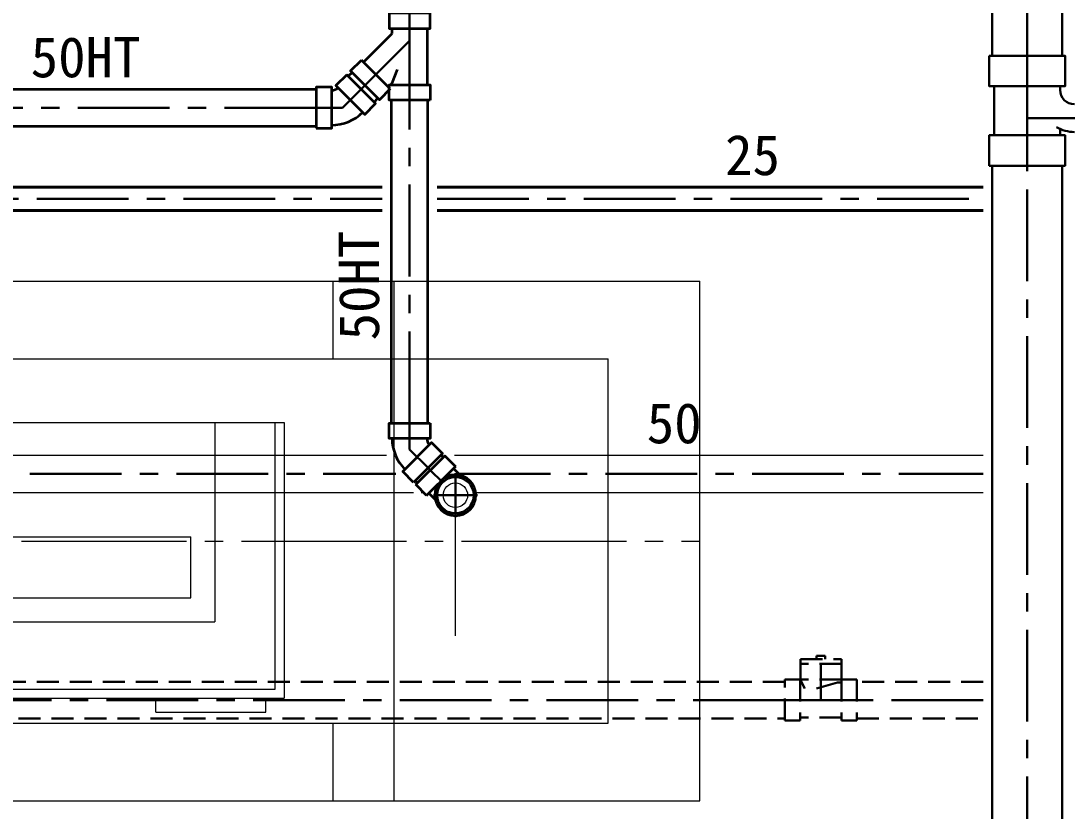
# Model space of a CAD drawing. Units: millimetres at full size, sheet at 1:30. Extents: x -16828 to 149130, y 47892 to 100313.
# Drawn here: x 20324 to 22036, y 61589 to 62882 of the extents above; entities that cross this region are included whole.
import ezdxf
from ezdxf.enums import TextEntityAlignment as Align

# ---------------------------------------------------------------- set-up
doc = ezdxf.new("R2010")
doc.units = ezdxf.units.MM
doc.header["$LTSCALE"] = 30
for name, pattern in [('CHAIN1', [8, 5, -1, 1, -1]), ('CHAIN2', [12, 9, -1, 1, -1]), ('DASHED1', [1.8, 1.2, -0.6])]:
    doc.linetypes.add(name, pattern=pattern)
for name, color, linetype, lineweight in [('3-1_AIHO57-排水立上げ', 7, 'Continuous', 15), ('3-4_AIHO30-厨房機器', 7, 'Continuous', 15), ('3-5_AIHO31-厨房機器中心線', 7, 'CHAIN2', 15), ('3-8_AIHO30-厨房機器LL', 7, 'Continuous', 15), ('9-6_無題7', 7, 'Continuous', 15), ('9-9_配管－汚水１：硬質塩ビ管（ＤＶ）', 2, 'Continuous', 30), ('9-A_配管－給水３：ＶＬＰ(ＶＤ)', 5, 'Continuous', 40), ('9-B_配管－給湯１２：ＨＴＬＰ（ＵＸ）', 3, 'Continuous', 20)]:
    doc.layers.add(name, color=color, linetype=linetype, lineweight=lineweight)
doc.styles.add('ＭＳ ゴシック', font='')
doc.styles.get('ＭＳ ゴシック').set_extended_font_data('MS Gothic')

msp = doc.modelspace()

# ---------------------------------------------------------------- linework, layer by layer
at = {"layer": '3-1_AIHO57-排水立上げ'}
msp.add_line((21034.96, 61875.86), (21034.96, 62085.86), dxfattribs=at)
msp.add_circle((21034.96, 62105.86), 20, dxfattribs=at)
at = {"layer": '3-4_AIHO30-厨房機器'}
for p, q in [((18584.96, 62455.86), (21434.96, 62455.86)), ((20934.96, 61605.86), (20934.96, 62455.86)), ((21434.96, 61605.86), (21434.96, 62455.86)), ((20054.96, 62224.86), (20754.96, 62224.86)), ((20754.96, 62224.86), (20754.96, 61773.86)), ((20054.96, 61773.86), (20754.96, 61773.86)), ((18584.96, 61605.86), (21434.96, 61605.86))]:
    msp.add_line(p, q, dxfattribs=at)
at = {"layer": '3-5_AIHO31-厨房機器中心線'}
msp.add_line((18524.96, 62030.86), (21434.96, 62030.86), dxfattribs=at)
at = {"layer": '3-8_AIHO30-厨房機器LL'}
for p, q in [((20834.96, 62328.86), (20834.96, 62455.86)), ((18834.96, 62328.86), (21284.96, 62328.86)), ((21284.96, 61732.86), (21284.96, 62328.86)), ((20641.46, 62224.86), (20641.46, 61898.86)), ((20739.96, 61788.86), (20739.96, 62224.86)), ((20207.96, 62037.86), (20601.96, 62037.86)), ((20168.46, 61898.86), (20641.46, 61898.86)), ((20069.96, 61788.86), (20739.96, 61788.86)), ((20544.96, 61750.86), (20544.96, 61773.86)), ((20724.96, 61750.86), (20724.96, 61773.86)), ((20544.96, 61750.86), (20724.96, 61750.86)), ((18834.96, 61732.86), (21284.96, 61732.86)), ((20834.96, 61605.86), (20834.96, 61732.86))]:
    msp.add_line(p, q, dxfattribs=at)
msp.add_lwpolyline([(20207.96, 61937.86), (20601.96, 61937.86), (20601.96, 62037.86)], dxfattribs=at)
at = {"layer": '9-6_無題7', "color": 2, "linetype": 'DASHED1', "lineweight": 30}
msp.add_lwpolyline([(21625.97, 61837.86), (21625.97, 61843.36), (21639.97, 61843.36), (21639.97, 61837.86)], dxfattribs=at)
msp.add_lwpolyline([(21666.47, 61829.86), (21599.47, 61829.86), (21599.47, 61837.86), (21666.47, 61837.86)], close=True, dxfattribs=at)
at = {"layer": '9-9_配管－汚水１：硬質塩ビ管（ＤＶ）'}
for p, q in [((21913.48, 64004.98), (21913.48, 62824.72)), ((22027.48, 62824.72), (22027.48, 64004.98)), ((21916.59, 62774.74), (21916.59, 62694.74)), ((22024.39, 62768.82), (22024.39, 62774.74)), ((22024.39, 62694.74), (22024.39, 62704.93)), ((21913.48, 62644.75), (21913.48, 61495.83)), ((22027.48, 61495.83), (22027.48, 62644.75))]:
    msp.add_line(p, q, dxfattribs=at)
at = {"layer": '9-9_配管－汚水１：硬質塩ビ管（ＤＶ）', "linetype": 'CHAIN1'}
for p, q in [((21970.48, 62824.72), (21970.48, 64004.98)), ((20959.96, 62894.18), (20959.96, 62849.18)), ((20887.13, 62776.35), (20959.96, 62849.18)), ((20959.96, 62752.18), (20959.96, 62849.18)), ((21970.48, 62824.72), (21970.48, 62722.74)), ((20880.85, 62770.07), (20850.45, 62739.67)), ((20880.85, 62770.07), (20887.13, 62776.35)), ((20959.96, 62223.86), (20959.96, 62752.18)), ((20807.45, 62739.67), (20155.96, 62739.67)), ((20807.45, 62739.67), (20850.45, 62739.67)), ((21970.48, 62644.75), (21970.48, 62722.74)), ((22074.48, 62722.74), (21970.48, 62722.74)), ((21970.48, 61495.83), (21970.48, 62644.75)), ((20959.96, 62223.86), (20959.96, 62180.86)), ((20990.37, 62150.46), (20959.96, 62180.86)), ((20993.95, 62146.87), (20990.37, 62150.46)), ((20993.95, 62146.87), (21013.75, 62127.07)), ((21034.96, 62069.86), (21034.96, 62141.86)), ((20998.96, 62105.86), (21070.96, 62105.86)), ((21632.97, 61829.86), (21632.97, 61770.86)), ((21573.97, 61770.86), (19131.96, 61770.86)), ((21573.97, 61770.86), (21632.97, 61770.86)), ((21691.97, 61770.86), (21632.97, 61770.86)), ((21898.48, 61770.86), (21691.97, 61770.86))]:
    msp.add_line(p, q, dxfattribs=at)
at = {"layer": '9-9_配管－汚水１：硬質塩ビ管（ＤＶ）', "color": 6, "lineweight": 35}
for p, q in [((20931.36, 62861.03), (20931.36, 62869.18)), ((20988.56, 62869.18), (20988.56, 62777.18)), ((20884.58, 62814.25), (20931.36, 62861.03)), ((20928.49, 62770.34), (20881.12, 62817.71)), ((20931.36, 62780.13), (20940.54, 62802.31)), ((20865.91, 62797.56), (20859.64, 62791.28)), ((20807.45, 62769.67), (20155.96, 62769.67)), ((20925.03, 62773.8), (20931.36, 62780.13)), ((20931.36, 62777.18), (20931.36, 62780.13)), ((20902.07, 62748.86), (20908.34, 62755.13)), ((20929.96, 62752.18), (20929.96, 62223.86)), ((20989.96, 62223.86), (20989.96, 62752.18)), ((20155.96, 62709.67), (20807.45, 62709.67)), ((21015.16, 62168.09), (21011.58, 62171.67)), ((21035.31, 62152.88), (21015.7, 62133.27)), ((21031.78, 62149.35), (21042.66, 62138.46)), ((20969.15, 62129.24), (20972.73, 62125.66)), ((20987.94, 62105.51), (20970.26, 62123.18)), ((20987.94, 62105.51), (21007.55, 62125.12)), ((20991.47, 62109.04), (21002.36, 62098.16))]:
    msp.add_line(p, q, dxfattribs=at)
at = {"layer": '9-9_配管－汚水１：硬質塩ビ管（ＤＶ）', "linetype": 'DASHED1'}
for p, q in [((21599.47, 61804.36), (21599.47, 61829.86)), ((21573.97, 61800.86), (19131.96, 61800.86)), ((21666.97, 61804.36), (21598.97, 61804.36)), ((21598.97, 61804.36), (21606.84, 61789.57)), ((21660.27, 61799.46), (21608.64, 61785.1)), ((21666.97, 61799.46), (21660.27, 61799.46)), ((21666.97, 61804.36), (21691.97, 61804.36)), ((21666.97, 61804.36), (21666.97, 61737.36)), ((21691.97, 61804.36), (21691.97, 61737.36)), ((21898.48, 61800.86), (21691.97, 61800.86)), ((19131.96, 61740.86), (21573.97, 61740.86)), ((21666.97, 61742.26), (21598.97, 61742.26)), ((21691.97, 61740.86), (21898.48, 61740.86)), ((21691.97, 61737.36), (21666.97, 61737.36))]:
    msp.add_line(p, q, dxfattribs=at)
at = {"layer": '9-9_配管－汚水１：硬質塩ビ管（ＤＶ）', "color": 6, "lineweight": 35}
for points in [[(20993.46, 62894.18), (20926.46, 62894.18), (20926.46, 62869.18), (20993.46, 62869.18)], [(20857.16, 62793.76), (20839.23, 62775.83), (20886.61, 62728.45), (20904.54, 62746.38)], [(20807.45, 62706.17), (20832.81, 62706.17), (20832.81, 62773.17), (20807.45, 62773.17)], [(20993.46, 62752.18), (20926.46, 62752.18), (20926.46, 62777.18), (20993.46, 62777.18)], [(20993.46, 62223.86), (20993.46, 62198.5), (20926.46, 62198.5), (20926.46, 62223.86)], [(20966.68, 62126.77), (20948.75, 62144.7), (20996.12, 62192.08), (21014.05, 62174.14)]]:
    msp.add_lwpolyline(points, close=True, dxfattribs=at)
for points in [[(20928.49, 62770.34), (20910.82, 62752.66), (20863.44, 62800.04), (20881.12, 62817.71)], [(20970.26, 62123.18), (21017.64, 62170.56), (21035.31, 62152.88)]]:
    msp.add_lwpolyline(points, dxfattribs=at)
at = {"layer": '9-9_配管－汚水１：硬質塩ビ管（ＤＶ）'}
for points in [[(21908.48, 62824.74), (22032.48, 62824.74), (22032.48, 62774.74), (21908.48, 62774.74)], [(21908.48, 62644.74), (22032.48, 62644.74), (22032.48, 62694.74), (21908.48, 62694.74)]]:
    msp.add_lwpolyline(points, close=True, dxfattribs=at)
at = {"layer": '9-9_配管－汚水１：硬質塩ビ管（ＤＶ）', "linetype": 'DASHED1'}
for points in [[(21666.47, 61804.36), (21666.47, 61829.86), (21599.47, 61829.86)], [(21573.97, 61737.36), (21573.97, 61804.36), (21598.97, 61804.36)], [(21598.97, 61804.36), (21598.97, 61737.36), (21573.97, 61737.36)]]:
    msp.add_lwpolyline(points, dxfattribs=at)
at = {"layer": '9-9_配管－汚水１：硬質塩ビ管（ＤＶ）', "color": 6, "lineweight": 35}
msp.add_circle((21034.96, 62105.86), 30, dxfattribs=at)
for centre, radius, start, end in [((20832.45, 62783.12), 14.96, 270, 315), ((20832.45, 62783.12), 71.96, 270, 315), ((21003.42, 62198.86), 71.96, 180, 225), ((21003.42, 62198.86), 14.96, 180, 225), ((21034.96, 62105.86), 33.5, 90, 180), ((21034.96, 62105.86), 33.5, 0, 90), ((21034.96, 62105.86), 33.5, 180, 270), ((21034.96, 62105.86), 33.5, 270, 0)]:
    msp.add_arc(centre, radius, start, end, dxfattribs=at)
at = {"layer": '9-9_配管－汚水１：硬質塩ビ管（ＤＶ）'}
for centre, radius, start in [((22047.83, 62768.82), 23.44, 180), ((22047.72, 62758.58), 58.6, 240)]:
    msp.add_arc(centre, radius, start, 270, dxfattribs=at)
at = {"layer": '9-A_配管－給水３：ＶＬＰ(ＶＤ)'}
for p, q in [((20914.96, 62609.66), (20109.96, 62609.66)), ((21898.48, 62609.66), (21004.96, 62609.66)), ((20109.96, 62571.86), (20914.96, 62571.86)), ((21004.96, 62571.86), (21898.48, 62571.86))]:
    msp.add_line(p, q, dxfattribs=at)
at = {"layer": '9-A_配管－給水３：ＶＬＰ(ＶＤ)', "color": 2, "linetype": 'CHAIN1', "lineweight": 30}
for p, q in [((20109.96, 62590.76), (20914.96, 62590.76)), ((21004.96, 62590.76), (21898.48, 62590.76))]:
    msp.add_line(p, q, dxfattribs=at)
at = {"layer": '9-B_配管－給湯１２：ＨＴＬＰ（ＵＸ）'}
for p, q in [((20922.07, 62171.01), (20109.96, 62171.01)), ((21898.48, 62171.01), (21033.45, 62171.01)), ((20098.14, 62110.51), (20966.67, 62110.51)), ((20978.8, 62110.51), (20982.93, 62110.51)), ((21068.14, 62110.51), (21898.48, 62110.51))]:
    msp.add_line(p, q, dxfattribs=at)
at = {"layer": '9-B_配管－給湯１２：ＨＴＬＰ（ＵＸ）', "color": 2, "linetype": 'CHAIN1', "lineweight": 30}
for p, q in [((20098.46, 62140.76), (20937.68, 62140.76)), ((21040.36, 62140.76), (21898.48, 62140.76))]:
    msp.add_line(p, q, dxfattribs=at)

# ---------------------------------------------------------------- texts
at = {"layer": '9-9_配管－汚水１：硬質塩ビ管（ＤＶ）', "color": 7, "style": 'ＭＳ ゴシック'}
msp.add_text('50HT', height=65.98, dxfattribs=at).set_placement((20340.14, 62769.67), align=Align.BOTTOM_LEFT)
msp.add_text('50HT', height=65.98, rotation=90, dxfattribs=at).set_placement((20929.96, 62359.12), align=Align.BOTTOM_LEFT)
at = {"layer": '9-A_配管－給水３：ＶＬＰ(ＶＤ)', "color": 7, "style": 'ＭＳ ゴシック'}
msp.add_text('25', height=65.98, dxfattribs=at).set_placement((21476.22, 62609.66), align=Align.BOTTOM_LEFT)
at = {"layer": '9-B_配管－給湯１２：ＨＴＬＰ（ＵＸ）', "color": 7, "style": 'ＭＳ ゴシック'}
msp.add_text('50', height=65.98, dxfattribs=at).set_placement((21348.11, 62171.01), align=Align.BOTTOM_LEFT)

doc.saveas('drawing.dxf')
